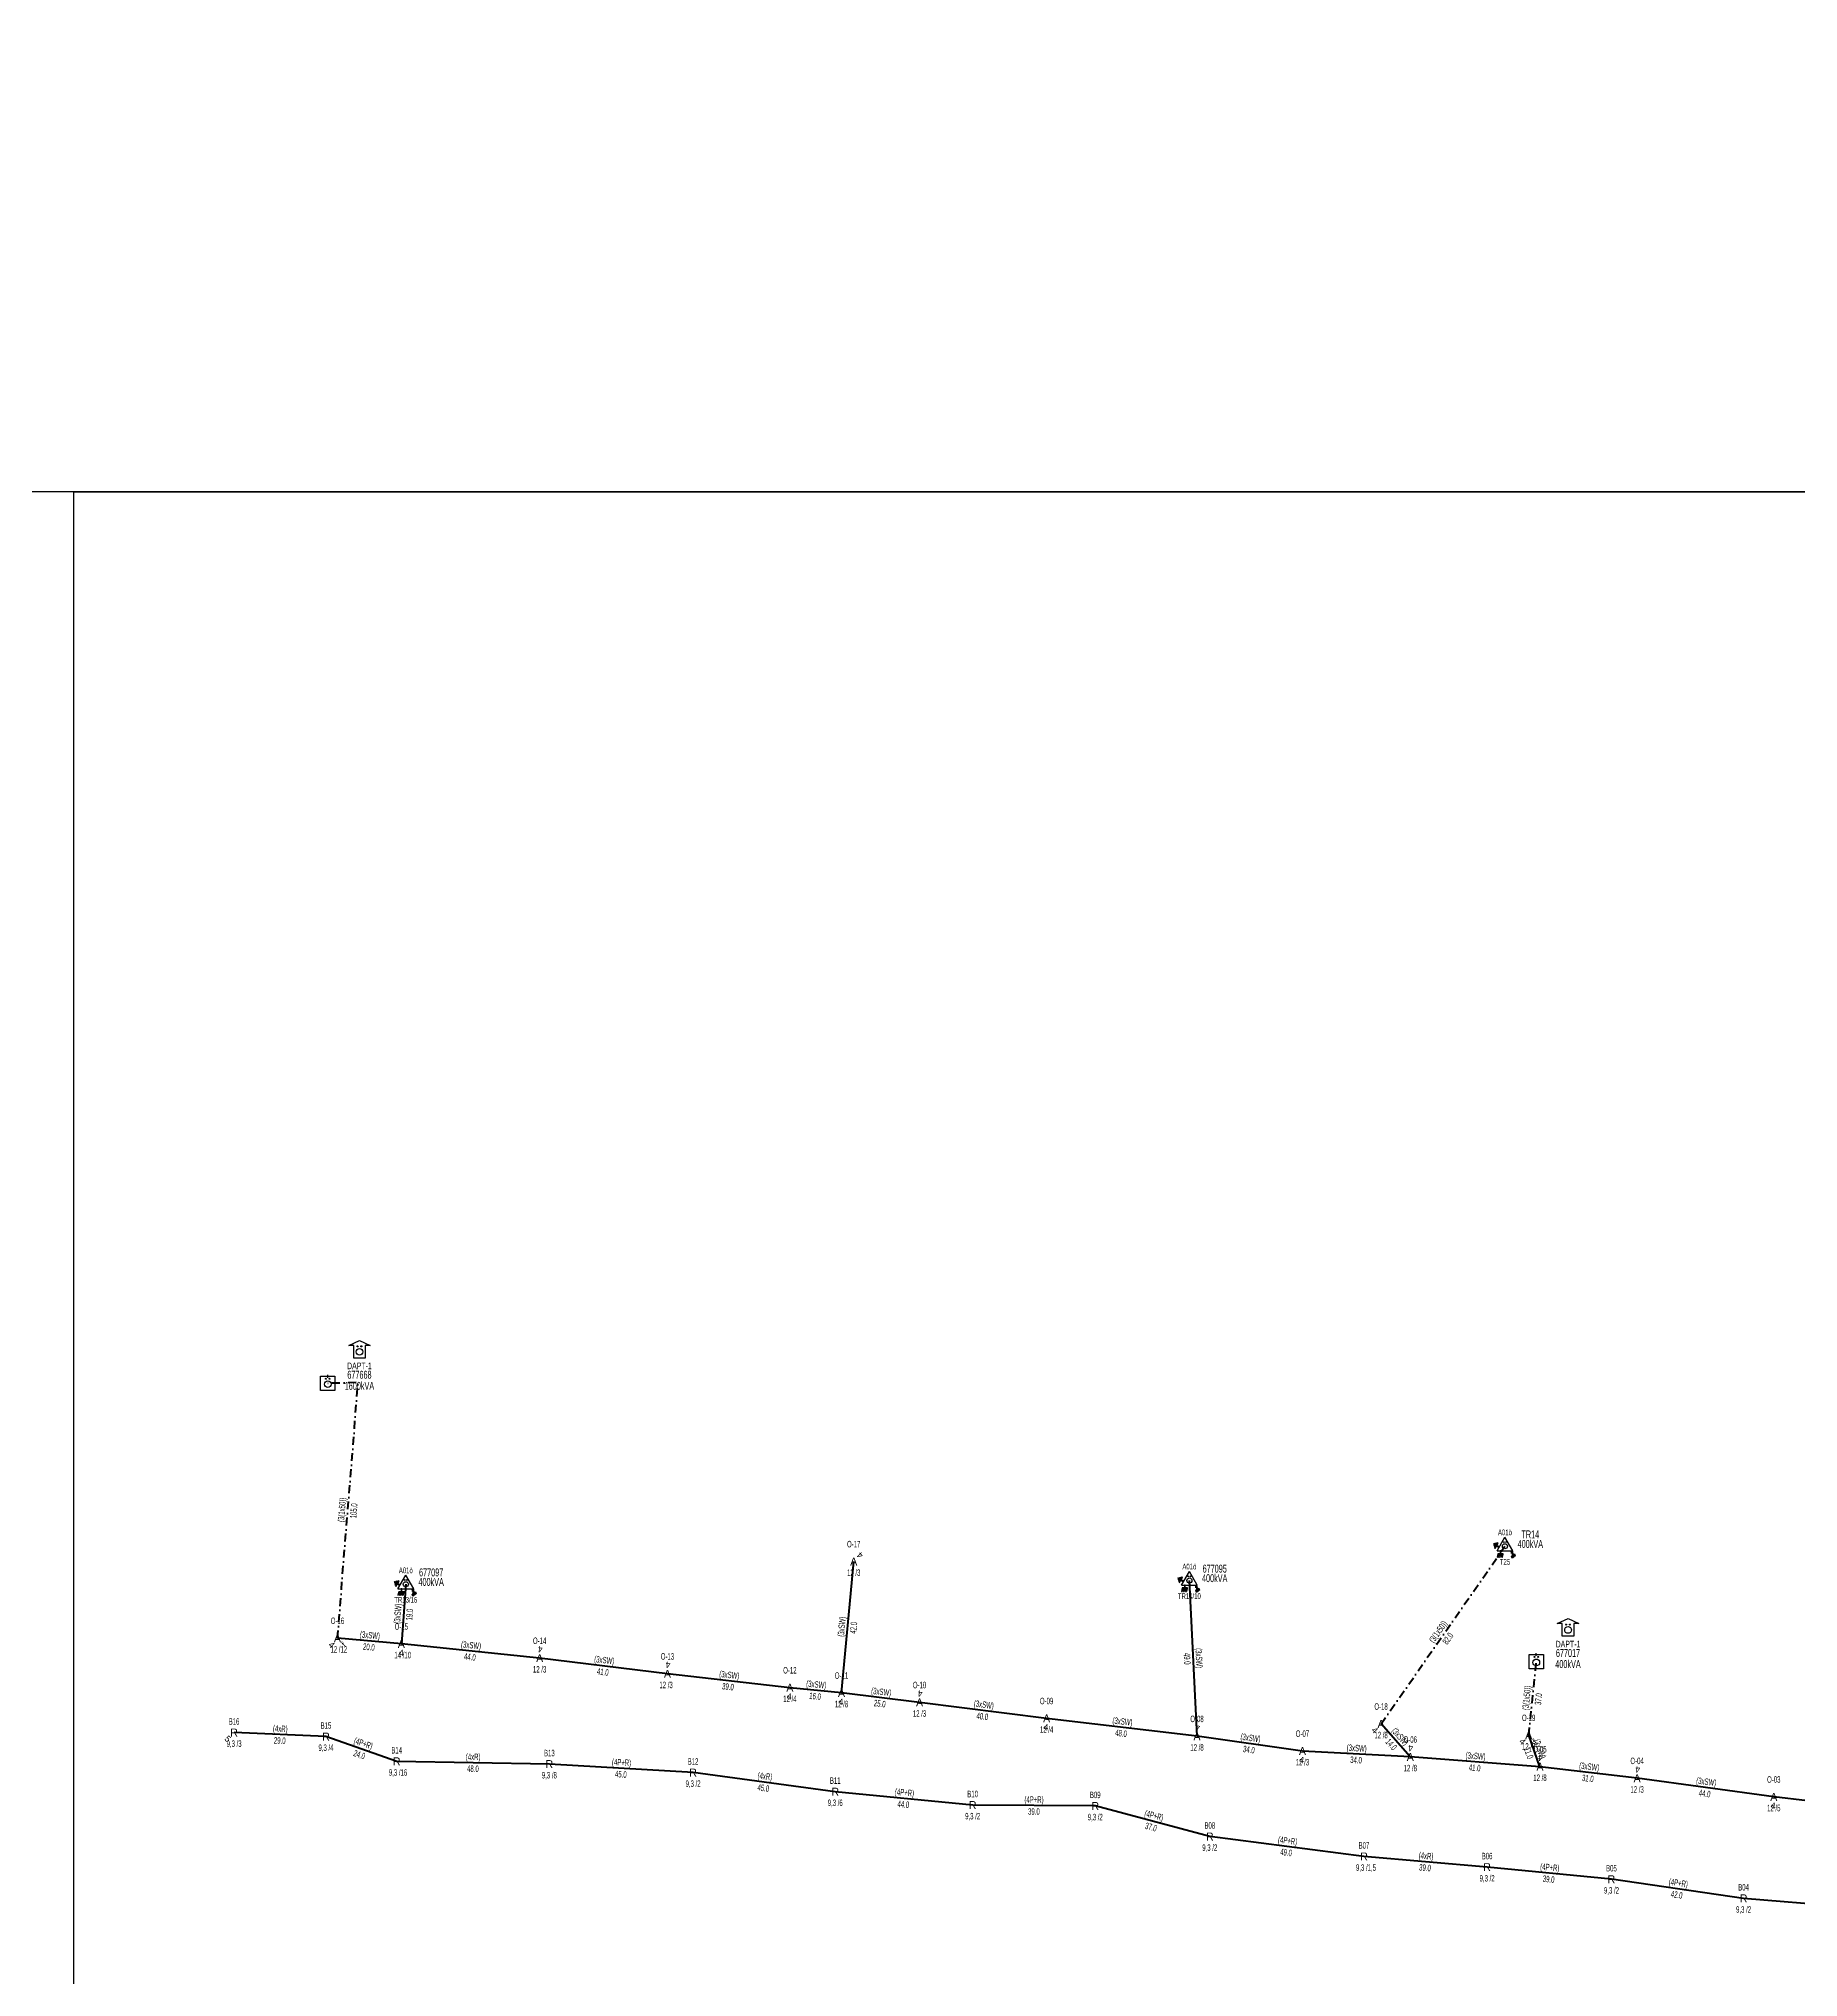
# Model space of a CAD drawing. Header units: millimetres. Extents: x 593538 to 596486, y 4087277 to 4091598.
# Drawn here: x 594086 to 594642, y 4087889 to 4088500 of the extents above; entities that cross this region are included whole.
import ezdxf
from ezdxf.enums import TextEntityAlignment as Align

# ---------------------------------------------------------------- set-up
doc = ezdxf.new("R2010")
doc.units = ezdxf.units.MM
doc.linetypes.add('DASHDOT', pattern=[5, 2.5, -1.25, 0, -1.25])
doc.layers.add('ANTET', color=250, linetype='Continuous')
for name, color, linetype, lineweight in [('DIREK_AG_MEVCUT', 120, 'Continuous', 25), ('DIREK_OG_MEVCUT', 16, 'Continuous', 25), ('HAT_AG_HAVAI_MEVCUT', 126, 'Continuous', 50), ('HAT_OG_HAVAI_MEVCUT', 48, 'Continuous', 70), ('HAT_OG_YERALTI_MEVCUT', 48, 'DASHDOT', 70), ('TRAFO_MEVCUT', 5, 'Continuous', 30), ('TRAFO_TADILAT_BYSK', 5, 'Continuous', 30)]:
    doc.layers.add(name, color=color, linetype=linetype, lineweight=lineweight)
doc.styles.add('Direk', font='B_CAD')
doc.styles.get("Standard").update_dxf_attribs({"font": 'Arial'})

# ---------------------------------------------------------------- blocks, each defined once
blk = doc.blocks.new('MEV_OZELBINA_KARE')
at = {"layer": 'TRAFO_MEVCUT', "linetype": 'Continuous'}
for p, q in [((-2.25, 2.25), (2.25, 2.25)), ((-2.25, -2.25), (-2.25, 2.25)), ((0, 1.8), (0, 2.7)), ((2.25, 2.25), (2.25, -2.25)), ((2.25, -2.25), (-2.25, -2.25))]:
    blk.add_line(p, q, dxfattribs=at)
for centre, radius in [((0, -0.215091), 1.049264), ((-0.592312, 1.488957), 0.15614), ((0.592312, 1.488957), 0.15614)]:
    blk.add_circle(centre, radius, dxfattribs=at)
blk = doc.blocks.new('MEV_DAPT_OZEL')
at = {"layer": 'TRAFO_MEVCUT', "linetype": 'Continuous'}
for p, q in [((-3.4, 2), (0, 3.6)), ((-1.8, 2), (-3.4, 2)), ((-1.8, -2), (-1.8, 2)), ((0, 3.6), (3.4, 2)), ((1.8, 2), (1.8, -2)), ((3.4, 2), (1.8, 2)), ((1.8, -2), (-1.8, -2))]:
    blk.add_line(p, q, dxfattribs=at)
for centre, radius in [((0, 0), 1.049264), ((-0.592312, 1.704048), 0.15614), ((0.592312, 1.704048), 0.15614)]:
    blk.add_circle(centre, radius, dxfattribs=at)
blk = doc.blocks.new('MEV_DIREK_OZEL')
h = blk.add_hatch(color=32)
h.paths.add_polyline_path([(-2.12, 1), (-2.34, 1.12), (-3.29, -0.52), (-3.08, -0.65), (-2.65, 0.09), (-1.88, -0.36), (-1.78, -0.19), (-2.55, 0.26)])
h.paths.add_polyline_path([(-3.44, -0.15), (-3.31, -0.22), (-2.59, 1.01), (-2.72, 1.09)])
h.paths.add_polyline_path([(-3.52, 0.32), (-3.39, 0.24), (-3.03, 0.85), (-3.16, 0.92)])
h.paths.add_polyline_path([(-3.56, 0.84), (-3.64, 0.71), (-3.51, 0.63), (-3.43, 0.76)])
h.paths.add_polyline_path([(-1.49, -2.34), (-2.24, -2.34), (-2.5, -3.47), (-2.4, -3.47), (-2.19, -2.54), (-1.89, -2.54), (-2.1, -3.47), (-2, -3.47), (-1.79, -2.54), (-1.49, -2.54), (-1.7, -3.48), (-1.6, -3.48), (-1.39, -2.54), (-1.09, -2.54), (-1.3, -3.48), (-1.2, -3.48), (-0.99, -2.54), (-0.69, -2.55), (-0.9, -3.48), (-0.8, -3.48), (-0.54, -2.35), (-1.29, -2.34), (-1.29, -1.44), (-1.49, -1.44)])
at = {"layer": 'TRAFO_MEVCUT'}
for points in [[(2.4, -1.57), (2.17, -1.92), (2.12, -1.44), (1.99, -1.44), (2.06, -2.32), (2.29, -1.96), (2.35, -2.67), (2.14, -2.67), (2.44, -2.87), (2.45, -2.86), (2.69, -2.49), (2.49, -2.63)], [(2.4, -1.57), (2.17, -1.92), (2.12, -1.44), (1.99, -1.44), (2.06, -2.32), (2.29, -1.96), (2.35, -2.67), (2.14, -2.67), (2.44, -2.87), (2.02, -3.19), (2.24, -3.79), (2.3, -3.74), (2.13, -3.26), (2.3, -3.13), (2.48, -3.6), (2.54, -3.56), (2.36, -3.08), (2.54, -2.94), (2.72, -3.42), (2.78, -3.38), (2.6, -2.9), (2.78, -2.76), (2.95, -3.24), (3.01, -3.2), (2.84, -2.72), (3.01, -2.58), (3.19, -3.06), (3.25, -3.01), (3.03, -2.42), (2.45, -2.86), (2.69, -2.49), (2.49, -2.63)], [(3.01, -2.58), (3.19, -3.06), (3.25, -3.01), (3.03, -2.42), (2.45, -2.86), (2.69, -2.49), (2.49, -2.63), (2.4, -1.57), (2.17, -1.92), (2.12, -1.44), (1.99, -1.44), (2.06, -2.32), (2.29, -1.96), (2.35, -2.67), (2.14, -2.67), (2.44, -2.87), (2.02, -3.19), (2.24, -3.79), (2.3, -3.74), (2.13, -3.26), (2.3, -3.13), (2.48, -3.6), (2.54, -3.56), (2.36, -3.08), (2.54, -2.94), (2.72, -3.42), (2.78, -3.38), (2.6, -2.9), (2.78, -2.76), (2.95, -3.24), (3.01, -3.2), (2.84, -2.72)]]:
    blk.add_hatch(color=32, dxfattribs=at).paths.add_polyline_path(points)
at = {"layer": 'TRAFO_MEVCUT', "linetype": 'Continuous'}
for p, q in [((-2.5, -1.44), (0, 2.89)), ((2.5, -1.44), (0, 2.89)), ((-2.5, -1.44), (2.5, -1.44))]:
    blk.add_line(p, q, dxfattribs=at)
at = {"layer": 'TRAFO_MEVCUT', "color": 32, "flags": 128}
blk.add_lwpolyline([(1.99, -1.44), (2.12, -1.44), (2.17, -1.92), (2.4, -1.57), (2.49, -2.63), (2.69, -2.49), (2.45, -2.86), (3.03, -2.42), (3.25, -3.01), (3.19, -3.06), (3.01, -2.58), (2.84, -2.72), (3.01, -3.2), (2.95, -3.24), (2.78, -2.76), (2.6, -2.9), (2.78, -3.38), (2.72, -3.42), (2.54, -2.94), (2.36, -3.08), (2.54, -3.56), (2.48, -3.6), (2.3, -3.13), (2.13, -3.26), (2.3, -3.74), (2.24, -3.79), (2.02, -3.19), (2.44, -2.87), (2.14, -2.67), (2.35, -2.67), (2.29, -1.96), (2.06, -2.32), (1.99, -1.44)], dxfattribs=at)
at = {"layer": 'TRAFO_MEVCUT', "linetype": 'Continuous'}
for centre, radius in [((0, 0), 0.804), ((-0.34, 1.34), 0.12), ((0.34, 1.34), 0.12)]:
    blk.add_circle(centre, radius, dxfattribs=at)
at = {"layer": 'TRAFO_TADILAT_BYSK', "color": 32, "flags": 128}
for points in [[(-3.51, 0.63), (-3.43, 0.76), (-3.56, 0.84), (-3.64, 0.71), (-3.51, 0.63)], [(-3.39, 0.24), (-3.03, 0.85), (-3.16, 0.92), (-3.52, 0.32), (-3.39, 0.24)], [(-3.31, -0.22), (-2.59, 1.01), (-2.72, 1.09), (-3.44, -0.15), (-3.31, -0.22)], [(-1.78, -0.19), (-2.55, 0.26), (-2.12, 1), (-2.34, 1.12), (-3.29, -0.52), (-3.08, -0.65), (-2.65, 0.09), (-1.88, -0.36), (-1.78, -0.19)], [(-1.29, -1.44), (-1.49, -1.44), (-1.49, -2.34), (-2.24, -2.34), (-2.5, -3.47), (-2.4, -3.47), (-2.19, -2.54), (-1.89, -2.54), (-2.1, -3.47), (-2, -3.47), (-1.79, -2.54), (-1.49, -2.54), (-1.7, -3.48), (-1.6, -3.48), (-1.39, -2.54), (-1.09, -2.54), (-1.3, -3.48), (-1.2, -3.48), (-0.99, -2.54), (-0.69, -2.55), (-0.9, -3.48), (-0.8, -3.48), (-0.54, -2.35), (-1.29, -2.34), (-1.29, -1.44)]]:
    blk.add_lwpolyline(points, dxfattribs=at)

msp = doc.modelspace()

# ---------------------------------------------------------------- linework, layer by layer
at = {"layer": 'ANTET', "flags": 128}
for points in [[(593537.5, 4088357.5), (593537.5, 4089437.5), (596057.5, 4089437.5), (596057.5, 4088357.5), (593537.5, 4088357.5)], [(594097.5, 4087277.5), (594097.5, 4088357.5), (595682.5, 4088357.5), (595682.5, 4087277.5), (594097.5, 4087277.5)]]:
    msp.add_lwpolyline(points, close=True, dxfattribs=at)
at = {"layer": 'HAT_AG_HAVAI_MEVCUT'}
for p, q in [((594177.1, 4087964.88), (594148.1, 4087966.16)), ((594199.42, 4087957.07), (594177.1, 4087964.88)), ((594247.59, 4087956.2), (594199.42, 4087957.07)), ((594292.94, 4087953.54), (594247.59, 4087956.2)), ((594337.8, 4087947.5), (594292.94, 4087953.54)), ((594381.18, 4087943.28), (594337.8, 4087947.5)), ((594419.86, 4087942.99), (594381.18, 4087943.28)), ((594456.01, 4087933.35), (594419.86, 4087942.99)), ((594504.67, 4087927.07), (594456.01, 4087933.35)), ((594543.52, 4087923.7), (594504.67, 4087927.07)), ((594582.76, 4087919.87), (594543.52, 4087923.7)), ((594624.46, 4087913.85), (594582.76, 4087919.87)), ((594668.21, 4087910.27), (594624.46, 4087913.85))]:
    msp.add_line(p, q, dxfattribs=at)
at = {"layer": 'HAT_OG_HAVAI_MEVCUT'}
for p, q in [((594339.78, 4087978.65), (594343.64, 4088020.1)), ((594202.29, 4088012.93), (594200.88, 4087994.11)), ((594451.97, 4087964.97), (594449.56, 4088014.11)), ((594200.88, 4087994.11), (594180.72, 4087995.91)), ((594244.53, 4087989.62), (594200.88, 4087994.11)), ((594284.86, 4087984.68), (594244.53, 4087989.62)), ((594323.49, 4087980.3), (594284.86, 4087984.68)), ((594339.78, 4087978.65), (594323.49, 4087980.3)), ((594364.41, 4087975.65), (594339.78, 4087978.65)), ((594404.51, 4087970.61), (594364.41, 4087975.65)), ((594451.97, 4087964.97), (594404.51, 4087970.61)), ((594519.28, 4087958.45), (594510.06, 4087968.87)), ((594485.25, 4087960.31), (594451.97, 4087964.97)), ((594560.2, 4087955.39), (594556.64, 4087965.3)), ((594519.28, 4087958.45), (594485.25, 4087960.31)), ((594560.2, 4087955.39), (594519.28, 4087958.45)), ((594590.86, 4087951.73), (594560.2, 4087955.39)), ((594633.99, 4087945.85), (594590.86, 4087951.73)), ((594685.11, 4087939.89), (594633.99, 4087945.85))]:
    msp.add_line(p, q, dxfattribs=at)
at = {"layer": 'HAT_OG_YERALTI_MEVCUT', "flags": 128}
for points in [[(594180.72, 4087995.91), (594187.23, 4088076.6), (594177.66, 4088076.28)], [(594510.06, 4087968.87), (594549.16, 4088024.91)], [(594556.64, 4087965.3), (594559.05, 4087988.51)]]:
    msp.add_lwpolyline(points, dxfattribs=at)

# ---------------------------------------------------------------- block references
at = {"layer": 'TRAFO_MEVCUT'}
for name, p in [('MEV_DAPT_OZEL', (594187.66, 4088086.28)), ('MEV_OZELBINA_KARE', (594177.66, 4088076.28)), ('MEV_DIREK_OZEL', (594549.16, 4088024.91)), ('MEV_DIREK_OZEL', (594202.29, 4088012.93)), ('MEV_DIREK_OZEL', (594449.56, 4088014.11)), ('MEV_DAPT_OZEL', (594569.05, 4087998.51)), ('MEV_OZELBINA_KARE', (594559.05, 4087988.51))]:
    msp.add_blockref(name, p, dxfattribs=at)

# ---------------------------------------------------------------- texts
at = {"layer": 'DIREK_AG_MEVCUT', "linetype": 'ByBlock', "width": 0.53}
for s, p in [('B16', (594148.1, 4087969.66)), ('B15', (594177.1, 4087968.38)), ('9,3 /3', (594148.1, 4087962.66)), ('9,3 /4', (594177.1, 4087961.38)), ('B14', (594199.42, 4087960.57)), ('B13', (594247.59, 4087959.7)), ('9,3 /16', (594199.84, 4087953.57)), ('B12', (594292.94, 4087957.04)), ('9,3 /8', (594247.59, 4087952.7)), ('9,3 /2', (594292.94, 4087950.04)), ('B11', (594337.8, 4087951)), ('9,3 /6', (594337.8, 4087944)), ('B10', (594381.18, 4087946.78)), ('B09', (594419.86, 4087946.49)), ('9,3 /2', (594381.18, 4087939.78)), ('9,3 /2', (594419.86, 4087939.49)), ('B08', (594456.01, 4087936.85)), ('9,3 /2', (594456.01, 4087929.85)), ('B07', (594504.67, 4087930.57)), ('9,3 /1,5', (594505.3, 4087923.57)), ('B06', (594543.52, 4087927.2)), ('B05', (594582.76, 4087923.37)), ('9,3 /2', (594543.52, 4087920.2)), ('B04', (594624.46, 4087917.35)), ('9,3 /2', (594582.76, 4087916.37)), ('9,3 /2', (594624.46, 4087910.35))]:
    msp.add_text(s, height=2.05, dxfattribs=at).set_placement(p, align=Align.MIDDLE_CENTER)
at = {"layer": 'DIREK_AG_MEVCUT', "linetype": 'ByBlock', "style": 'Direk'}
for p in [(594148.1, 4087966.16), (594177.1, 4087964.88), (594199.42, 4087957.07), (594247.59, 4087956.2), (594292.94, 4087953.54), (594337.8, 4087947.5), (594381.18, 4087943.28), (594419.86, 4087942.99), (594456.01, 4087933.35), (594504.67, 4087927.07), (594543.52, 4087923.7), (594582.76, 4087919.87), (594624.46, 4087913.85)]:
    msp.add_text('R', height=2.5, dxfattribs=at).set_placement(p, align=Align.MIDDLE_CENTER)
at = {"layer": 'DIREK_AG_MEVCUT', "color": 32, "style": 'Direk'}
msp.add_text('5', height=2, rotation=315, dxfattribs=at).set_placement((594146.12, 4087964.18), align=Align.MIDDLE_CENTER)
at = {"layer": 'DIREK_OG_MEVCUT', "linetype": 'ByBlock', "width": 0.53}
for s, p in [('O-17', (594343.64, 4088025.6)), ('12 /3', (594343.64, 4088016.6)), ('O-16', (594180.72, 4088001.41)), ('O-15', (594200.88, 4087999.61)), ('12 /12', (594181.15, 4087992.41)), ('14 /10', (594201.31, 4087990.61)), ('O-14', (594244.53, 4087995.12)), ('O-13', (594284.86, 4087990.18)), ('12 /3', (594244.53, 4087986.12)), ('O-12', (594323.49, 4087985.8)), ('O-11', (594339.78, 4087984.15)), ('12 /3', (594284.43, 4087981.18)), ('O-10', (594364.41, 4087981.15)), ('12 /4', (594323.49, 4087976.8)), ('12 /8', (594339.78, 4087975.15)), ('12 /3', (594364.41, 4087972.15)), ('O-09', (594404.51, 4087976.11)), ('O-18', (594510.06, 4087974.37)), ('12 /4', (594404.51, 4087967.11)), ('O-08', (594451.97, 4087970.47)), ('O-07', (594485.25, 4087965.81)), ('O-19', (594556.64, 4087970.8)), ('12 /8', (594451.97, 4087961.47)), ('12 /8', (594510.06, 4087965.37)), ('O-06', (594519.28, 4087963.95)), ('12 /8', (594556.64, 4087961.8)), ('O-05', (594560.2, 4087960.89)), ('12 /3', (594485.25, 4087956.81)), ('12 /8', (594519.28, 4087954.95)), ('O-04', (594590.86, 4087957.23)), ('12 /8', (594560.2, 4087951.89)), ('12 /3', (594590.86, 4087948.23)), ('O-03', (594633.99, 4087951.35)), ('12 /5', (594633.99, 4087942.35))]:
    msp.add_text(s, height=2.05, dxfattribs=at).set_placement(p, align=Align.MIDDLE_CENTER)
at = {"layer": 'DIREK_OG_MEVCUT', "color": 32, "style": 'Direk'}
for s, rotation, p in [('4', 495, (594345.62, 4088022.08)), ('4', 318.43821, (594178.87, 4087993.82)), ('f', 405, (594182.7, 4087993.93)), ('4', 360.88277, (594200.93, 4087991.31)), ('4', 536.51104, (594244.7, 4087992.41)), ('4', 536.76514, (594285.02, 4087987.48)), ('4', 536.42096, (594364.59, 4087978.44)), ('4', 356.76514, (594323.33, 4087977.51)), ('4', 357.1114, (594339.64, 4087975.86)), ('4', 356.42096, (594404.34, 4087967.82)), ('4', 536.01129, (594452.16, 4087967.76)), ('4', 315, (594508.08, 4087966.89)), ('4', 537.86249, (594519.39, 4087961.24)), ('4', 315, (594554.66, 4087963.32)), ('f', 405, (594558.62, 4087963.32)), ('4', 356.01129, (594485.06, 4087957.51)), ('4', 536.60017, (594560.37, 4087958.18)), ('4', 536.11997, (594591.05, 4087954.53)), ('4', 356.11997, (594633.8, 4087943.06))]:
    msp.add_text(s, height=2, rotation=rotation, dxfattribs=at).set_placement(p, align=Align.MIDDLE_CENTER)
at = {"layer": 'DIREK_OG_MEVCUT', "linetype": 'ByBlock', "style": 'Direk'}
for p in [(594343.64, 4088020.1), (594180.72, 4087995.91), (594200.88, 4087994.11), (594244.53, 4087989.62), (594284.86, 4087984.68), (594323.49, 4087980.3), (594339.78, 4087978.65), (594364.41, 4087975.65), (594404.51, 4087970.61), (594510.06, 4087968.87), (594451.97, 4087964.97), (594485.25, 4087960.31), (594556.64, 4087965.3), (594519.28, 4087958.45), (594560.2, 4087955.39), (594590.86, 4087951.73), (594633.99, 4087945.85)]:
    msp.add_text('A', height=2.5, dxfattribs=at).set_placement(p, align=Align.MIDDLE_CENTER)
at = {"layer": 'HAT_AG_HAVAI_MEVCUT', "lineweight": 30, "width": 0.53}
for s, rotation, p in [('(4xR)', 357.4726, (594162.64, 4087966.36)), ('(4P+R)', 340.71633, (594188.54, 4087961.77)), ('(4xR)', 358.96539, (594223.52, 4087957.48)), ('(4P+R)', 356.65064, (594270.32, 4087955.72)), ('(4xR)', 352.33143, (594315.49, 4087951.37)), ('(4P+R)', 354.43314, (594359.57, 4087946.24)), ('(4P+R)', 359.57219, (594400.53, 4087943.98)), ('(4P+R)', 345.06858, (594438.15, 4087938.99)), ('(4P+R)', 352.65247, (594480.45, 4087931.05)), ('(4xR)', 355.03896, (594524.17, 4087926.23)), ('(4P+R)', 354.41897, (594563.22, 4087922.63)), ('(4P+R)', 351.79529, (594603.73, 4087917.7))]:
    msp.add_text(s, height=2.05, rotation=rotation, dxfattribs=at).set_placement(p, align=Align.CENTER)
for s, rotation, p in [('29.0', 357.4726, (594162.56, 4087964.67)), ('24.0', 340.71633, (594187.98, 4087960.17)), ('48.0', 358.96539, (594223.49, 4087955.78)), ('45.0', 356.65064, (594270.22, 4087954.02)), ('45.0', 352.33143, (594315.26, 4087949.68)), ('44.0', 354.43314, (594359.41, 4087944.54)), ('39.0', 359.57219, (594400.51, 4087942.28)), ('37.0', 345.06858, (594437.72, 4087937.35)), ('49.0', 352.65247, (594480.23, 4087929.37)), ('39.0', 355.03896, (594524.02, 4087924.54)), ('39.0', 354.41897, (594563.05, 4087920.94)), ('42.0', 351.79529, (594603.49, 4087916.02))]:
    msp.add_text(s, height=2.05, rotation=rotation, dxfattribs=at).set_placement(p, align=Align.TOP_CENTER)
at = {"layer": 'HAT_OG_HAVAI_MEVCUT', "lineweight": 30, "width": 0.53}
for rotation, p in [(445.73407, (594200.74, 4088003.58)), (354.88912, (594190.88, 4087995.86)), (84.68005, (594340.86, 4087999.46)), (354.1262, (594222.79, 4087992.71)), (272.81011, (594451.61, 4087989.58)), (353.02209, (594264.8, 4087988)), (353.53027, (594304.27, 4087983.34)), (354.2228, (594331.72, 4087980.32)), (353.04072, (594352.2, 4087978)), (352.84193, (594384.57, 4087973.97)), (353.22131, (594428.34, 4087968.64)), (311.50686, (594515.31, 4087964.22)), (352.02257, (594468.73, 4087963.48)), (356.87057, (594502.31, 4087960.23)), (289.73543, (594559.22, 4087960.63)), (355.72498, (594539.8, 4087957.76)), (353.20033, (594575.63, 4087954.4)), (352.23993, (594612.54, 4087949.64))]:
    msp.add_text('(3xSW)', height=2.05, rotation=rotation, dxfattribs=at).set_placement(p, align=Align.CENTER)
for s, rotation, p in [('19.0', 445.73407, (594202.43, 4088003.46)), ('42.0', 84.68005, (594342.56, 4087999.3)), ('20.0', 354.88912, (594190.73, 4087994.16)), ('44.0', 354.1262, (594222.62, 4087991.02)), ('41.0', 353.02209, (594264.59, 4087986.31)), ('49.0', 272.81011, (594449.91, 4087989.5)), ('39.0', 353.53027, (594304.08, 4087981.65)), ('16.0', 354.2228, (594331.55, 4087978.63)), ('25.0', 353.04072, (594351.99, 4087976.31)), ('40.0', 352.84193, (594384.36, 4087972.29)), ('48.0', 353.22131, (594428.14, 4087966.95)), ('34.0', 352.02257, (594468.49, 4087961.8)), ('14.0', 311.50686, (594514.03, 4087963.09)), ('11.0', 289.73543, (594557.62, 4087960.06)), ('34.0', 356.87057, (594502.22, 4087958.53)), ('41.0', 355.72498, (594539.68, 4087956.07)), ('31.0', 353.20033, (594575.43, 4087952.72)), ('44.0', 352.23993, (594612.31, 4087947.95))]:
    msp.add_text(s, height=2.05, rotation=rotation, dxfattribs=at).set_placement(p, align=Align.TOP_CENTER)
at = {"layer": 'HAT_OG_YERALTI_MEVCUT', "lineweight": 30, "width": 0.53}
for rotation, p in [(85.39034, (594183.13, 4088036.33)), (55.09728, (594528.91, 4087997.38)), (84.09227, (594557, 4087976.99))]:
    msp.add_text('(3(1x50))', height=2.05, rotation=rotation, dxfattribs=at).set_placement(p, align=Align.CENTER)
for s, rotation, p in [('105.0', 85.39034, (594184.83, 4088036.19)), ('82.0', 55.09728, (594530.31, 4087996.4)), ('37.0', 84.09227, (594558.69, 4087976.82))]:
    msp.add_text(s, height=2.05, rotation=rotation, dxfattribs=at).set_placement(p, align=Align.TOP_CENTER)
at = {"layer": 'TRAFO_MEVCUT', "width": 0.6}
for s, height, p in [('1600kVA', 2.5, (594187.66, 4088074.28)), ('677668', 2.5, (594187.66, 4088077.78)), ('DAPT-1', 2.1, (594187.66, 4088080.78)), ('A01ö', 1.8, (594549.16, 4088028.41)), ('TR14', 2.5, (594557.16, 4088027.41)), ('400kVA', 2.5, (594557.16, 4088024.41)), ('A01ö', 1.8, (594202.29, 4088016.43)), ('677097', 2.5, (594210.29, 4088015.43)), ('A01ö', 1.8, (594449.56, 4088017.61)), ('400kVA', 2.5, (594457.56, 4088013.61)), ('677095', 2.5, (594457.56, 4088016.61)), ('400kVA', 2.5, (594210.29, 4088012.43)), ('677017', 2.5, (594569.05, 4087990.01)), ('DAPT-1', 2.1, (594569.05, 4087993.01)), ('400kVA', 2.5, (594569.05, 4087986.51))]:
    msp.add_text(s, height=height, dxfattribs=at).set_placement(p, align=Align.CENTER)
for s, p in [('T25', (594549.16, 4088020.91)), ('TR14/10', (594449.56, 4088010.11)), ('TR13/16', (594202.29, 4088008.93))]:
    msp.add_text(s, height=1.8, dxfattribs=at).set_placement(p, align=Align.TOP_CENTER)

doc.saveas('drawing.dxf')
